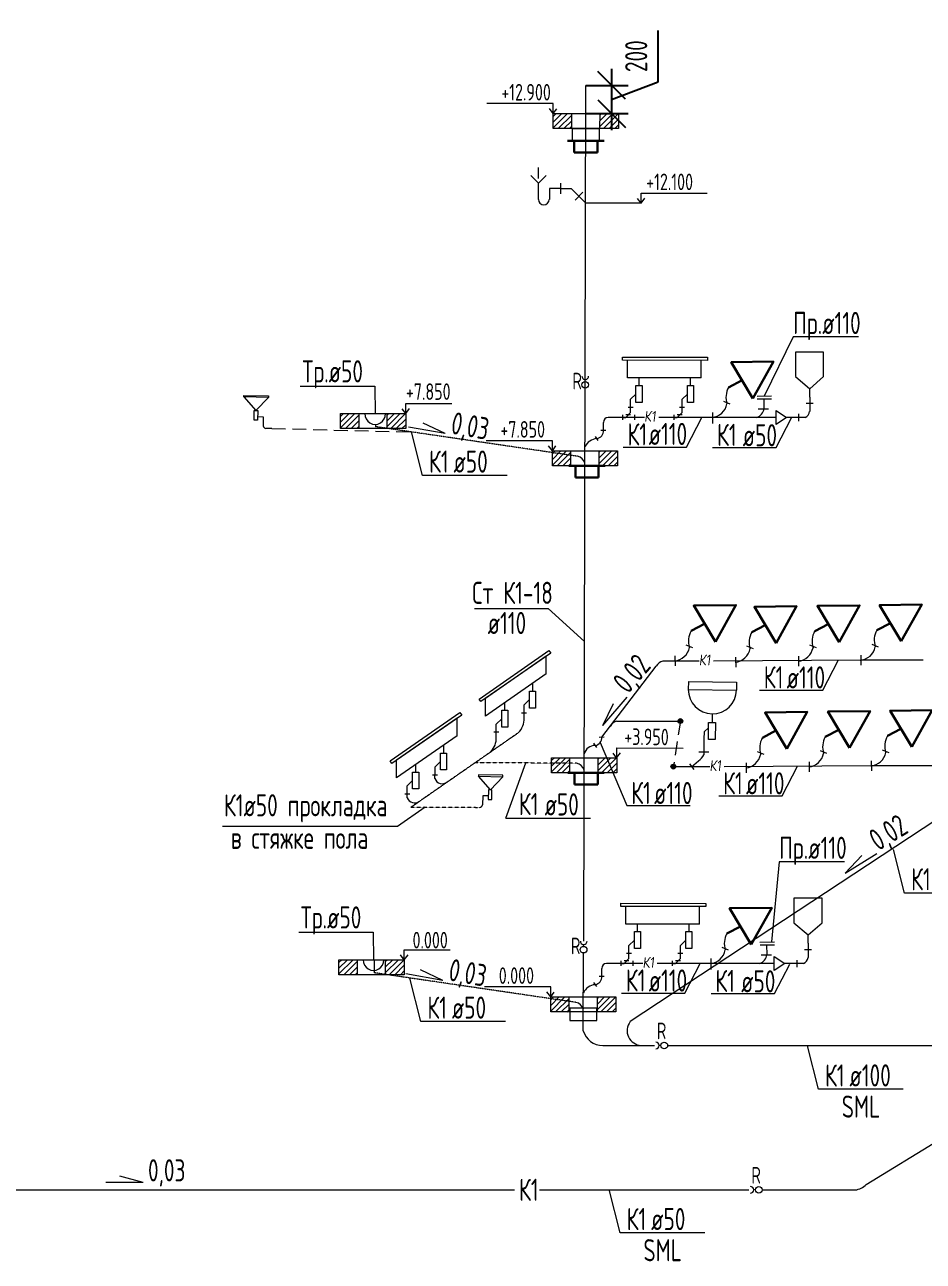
# Model space of a CAD drawing. Header units: millimetres. Extents: x -8689834 to 9419935, y -370377 to 166066.
# Drawn here: x -99964 to -91842, y -326768 to -315593 of the extents above; entities that cross this region are included whole.
import ezdxf

# ---------------------------------------------------------------- set-up
doc = ezdxf.new("R2010")
doc.units = ezdxf.units.MM
doc.header["$MEASUREMENT"] = 0
doc.linetypes.add('01_base$0$DASHED2', pattern=[0.375, 0.25, -0.125])
doc.layers.get('0').update_dxf_attribs({"color": 250, "lineweight": 9})
for name, color, linetype, lineweight in [('_0', 250, 'Continuous', 9), ('__Text VK', 7, 'Continuous', 30), ('_ВК-Text К1', 7, 'Continuous', 30), ('_ВК-К1', 14, 'Continuous', 40), ('_ВК-К3', 30, 'Continuous', 40), ('_ВК-переход на SML', 3, 'Continuous', 30), ('_ВК-противопожарные муфты', 1, 'Continuous', 30), ('_Санпр', 7, 'Continuous', 30), ('_Сантехника', 7, 'Continuous', 30), ('ВК_канализация', 32, 'Continuous', 30), ('тх разм', 250, 'Continuous', 9)]:
    doc.layers.add(name, color=color, linetype=linetype, lineweight=lineweight)
doc.layers.add('PDF __ВК-К1', color=7, linetype='Continuous', true_color=0xb80000)
for name, color, linetype in [('PDF __К14', 3, 'Continuous'), ('PDF __Сантехника', 7, 'Continuous'), ('PDF _TEKSTBK', 7, 'Continuous')]:
    doc.layers.add(name, color=color, linetype=linetype)
doc.styles.add('ISOCPEUR', font='isocpeur.ttf', dxfattribs={"width": 0.7})
doc.styles.add('RomanS', font='isocpeur.ttf')
doc.styles.add('ГОСТ 2.304', font='isocpeur.ttf', dxfattribs={"width": 0.7})
doc.dimstyles.new('СПДС', dxfattribs={"dimscale": 100, "dimtxt": 2.5, "dimasz": 2.5, "dimexe": 1.5, "dimexo": 0, "dimgap": 1, "dimtad": 1, "dimdec": 0, "dimrnd": 1, "dimtxsty": 'ГОСТ 2.304', "dimblk": 'OBLIQUE', "dimcen": 2.5, "dimdle": 1.5, "dimadec": 0, "dimazin": 2, "dimtfac": 0.75, "dimtdec": 0, "dimtmove": 1, "dimatfit": 3, "dimfxl": 1, "dimtolj": 1, "dimarcsym": 1})

# ---------------------------------------------------------------- blocks, each defined once
blk = doc.blocks.new('Протв_муфта')
at = {"layer": '_ВК-противопожарные муфты', "ltscale": 200, "transparency": 33554687}
for p, q in [((-205635, 240869), (-206106, 240869)), ((-206021, 240719), (-206021, 240869)), ((-205721, 240869), (-205721, 240719)), ((-205721, 240719), (-206021, 240719))]:
    blk.add_line(p, q, dxfattribs=at)
blk = doc.blocks.new('_Oblique')
at = {"color": 0, "linetype": 'ByBlock', "lineweight": -2}
blk.add_line((-0.5, -0.5), (0.5, 0.5), dxfattribs=at)
blk = doc.blocks.new('*D2077')
at = {"layer": 'тх разм', "color": 0, "lineweight": -2, "ltscale": 100, "transparency": 16777216}
for p, q in [((-94237, -316110), (-94237, -315644)), ((-94659, -315991), (-94659, -316546)), ((-94891, -316141), (-94509, -316141)), ((-94659, -316269), (-94237, -316110)), ((-94892, -316396), (-94509, -316396))]:
    blk.add_line(p, q, dxfattribs=at)
at = {"layer": 'тх разм', "color": 0, "lineweight": -2, "ltscale": 100, "transparency": 16777216, "xscale": 250, "yscale": 250, "zscale": 250}
for p, rotation in [((-94659, -316141), 90), ((-94659, -316396), 270)]:
    blk.add_blockref('_Oblique', p, dxfattribs=dict(at, rotation=rotation))
at = {"layer": 'тх разм', "color": 0, "lineweight": 13, "ltscale": 100, "transparency": 16777216, "insert": (-94437, -315877), "char_height": 250, "attachment_point": 5, "rotation": 90, "style": 'ГОСТ 2.304'}
blk.add_mtext('\\A1;{\\H0.8x;200}', dxfattribs=at)
blk = doc.blocks.new('Унитаз')
at = {"layer": '_Сантехника', "lineweight": 30}
blk.add_line((-161311, 33424), (-161137, 33336), dxfattribs=at)
blk.add_lwpolyline([(-161446, 33191), (-161714, 33657), (-161176, 33657)], close=True, dxfattribs=at)

msp = doc.modelspace()

# ---------------------------------------------------------------- hatches: boundary and pattern name
at = {"ltscale": 500, "transparency": 33554636}
h = msp.add_hatch(color=7, dxfattribs=at)
h.dxf.hatch_style = 1
h.paths.add_polyline_path([(-94058.7, -321881.5, 1), (-94016.4, -321890.4, 1)])
h = msp.add_hatch(color=7, dxfattribs=at)
h.dxf.hatch_style = 1
h.paths.add_polyline_path([(-94122.2, -322293.5, 1), (-94079.9, -322302.4, 1)])
at = {"layer": '_ВК-К3', "lineweight": 13}
h = msp.add_hatch(dxfattribs=at)
h.set_pattern_fill('ANSI31', scale=11.388071, angle=180)
h.set_pattern_definition([(225, (-148765.637, -336763.955), (25.566948, -25.566948), [])])
h.paths.add_polyline_path([(-95186.8, -316531.6), (-95020.1, -316531.6), (-95020.1, -316396), (-95186.8, -316396)])
h.paths.add_polyline_path([(-94764.2, -316531.6), (-94596.9, -316531.6), (-94596.9, -316396), (-94764.2, -316396)])
h = msp.add_hatch(dxfattribs=at)
h.set_pattern_fill('ANSI31', scale=11.388071, angle=180)
h.set_pattern_definition([(225, (-150688.39, -339475.725), (25.566948, -25.566948), [])])
h.paths.add_polyline_path([(-97109.6, -319243.3), (-96942.9, -319243.3), (-96942.9, -319107.8), (-97109.6, -319107.8)])
h.paths.add_polyline_path([(-96687, -319243.3), (-96519.6, -319243.3), (-96519.6, -319107.8), (-96687, -319107.8)])
h = msp.add_hatch(dxfattribs=at)
h.set_pattern_fill('ANSI31', scale=11.388071, angle=180)
h.set_pattern_definition([(225, (-148773.46, -339812.31), (25.566948, -25.566948), [])])
h.paths.add_polyline_path([(-95194.6, -319579.9), (-95027.9, -319579.9), (-95027.9, -319444.4), (-95194.6, -319444.4)])
h.paths.add_polyline_path([(-94772.1, -319579.9), (-94604.7, -319579.9), (-94604.7, -319444.4), (-94772.1, -319444.4)])
h = msp.add_hatch(dxfattribs=at)
h.set_pattern_fill('ANSI31', scale=11.388071, angle=180)
h.set_pattern_definition([(225, (-148781.67, -342585.434), (25.566948, -25.566948), [])])
h.paths.add_polyline_path([(-95202.8, -322353.1), (-95036.1, -322353.1), (-95036.1, -322217.5), (-95202.8, -322217.5)])
h.paths.add_polyline_path([(-94780.3, -322353.1), (-94612.9, -322353.1), (-94612.9, -322217.5), (-94780.3, -322217.5)])
h = msp.add_hatch(dxfattribs=at)
h.set_pattern_fill('ANSI31', scale=11.388071, angle=180)
h.set_pattern_definition([(225, (-150703.21, -344410.815), (25.566948, -25.566948), [])])
h.paths.add_polyline_path([(-97124.4, -324178.4), (-96957.7, -324178.4), (-96957.7, -324042.9), (-97124.4, -324042.9)])
h.paths.add_polyline_path([(-96701.8, -324178.4), (-96534.5, -324178.4), (-96534.5, -324042.9), (-96701.8, -324042.9)])
h = msp.add_hatch(dxfattribs=at)
h.set_pattern_fill('ANSI31', scale=11.388071, angle=180)
h.set_pattern_definition([(225, (-148788.47, -344747.398), (25.566948, -25.566948), [])])
h.paths.add_polyline_path([(-95209.6, -324515), (-95042.9, -324515), (-95042.9, -324379.5), (-95209.6, -324379.5)])
h.paths.add_polyline_path([(-94787.1, -324515), (-94619.7, -324515), (-94619.7, -324379.5), (-94787.1, -324379.5)])

# ---------------------------------------------------------------- linework, layer by layer
at = {"color": 244, "ltscale": 500, "true_color": 0x991b1e}
for points in [[(-94911.7, -323875.4), (-94891.1, -316141.4)], [(-94915.2, -324685.2), (-94913.2, -323982.2)], [(-92358.1, -326075.1), (-90378, -324864.7)], [(-93298.1, -326122.4), (-92457.3, -326123.7), (-92457.3, -326123.7)]]:
    msp.add_lwpolyline(points, dxfattribs=at)
at = {"color": 7, "ltscale": 500}
for points in [[(-95186.8, -316396), (-95186.8, -316305.5), (-95785.8, -316305.6)], [(-95186.8, -316396), (-95221.6, -316350.9)], [(-95186.8, -316396), (-95154.8, -316353.4)], [(-94392.9, -317206), (-94392.9, -317115.5), (-93794, -317115.7)], [(-94392.9, -317206), (-94425, -317163.4)], [(-94392.9, -317206), (-94358.2, -317161)], [(-95195, -319442.9), (-95195, -319352.4), (-95794, -319352.5)], [(-95195, -319442.9), (-95229.8, -319397.9)], [(-95195, -319442.9), (-95163, -319400.2)], [(-95898.7, -320869.7), (-95233, -320867.9), (-94904.5, -321167.2)], [(-94614.2, -322218.8), (-94645.8, -322175.8)], [(-94614.2, -322218.8), (-94579, -322174.1)], [(-94612.9, -322218.8), (-94612.5, -322128.3), (-94013.6, -322131.2)], [(-95209.6, -324379.5), (-95209.6, -324289), (-95808.6, -324289.1)], [(-95209.6, -324379.5), (-95244.4, -324334.4)], [(-95209.6, -324379.5), (-95177.6, -324336.8)]]:
    msp.add_lwpolyline(points, dxfattribs=at)
at = {"color": 18, "ltscale": 100, "true_color": 0x000000}
for points in [[(-94392.9, -317206), (-94892.4, -317205.9)], [(-92553.8, -323157.2), (-93145.1, -323157.2), (-93215, -323882.7)]]:
    msp.add_lwpolyline(points, dxfattribs=at)
at = {"color": 18, "ltscale": 100, "true_color": 0x000000, "elevation": 0}
for points in [[(-92427.5, -318414.2), (-93018.8, -318414.2), (-93279.4, -318948.5)], [(-97473.3, -318859.5), (-96800, -318859.5), (-96796.7, -319111.9)], [(-97488.1, -323794.6), (-96814.8, -323794.6), (-96811.5, -324047)]]:
    msp.add_lwpolyline(points, dxfattribs=at)
at = {"color": 244, "ltscale": 500, "true_color": 0x991b1e, "elevation": 0}
for points in [[(-93344.9, -318948.9), (-93213.9, -318948.1)], [(-93343.9, -318974.9), (-93212.9, -318974.1)], [(-93281.2, -319063.2), (-93281.7, -318974.5)], [(-93333.4, -319064.7), (-93241.3, -319064.5)], [(-97731.3, -319241.6), (-97784.3, -319241.4)], [(-94747.5, -322031), (-94256, -321389.4)], [(-94612.5, -321887.9), (-94037.6, -321885.9)], [(-93955.5, -322273.8), (-93915.4, -322325)], [(-93318.3, -323883.4), (-93187.4, -323882.6)], [(-93317.4, -323909.4), (-93186.4, -323908.6)], [(-93254.6, -323997.7), (-93255.2, -323909)], [(-93306.9, -323999.1), (-93214.7, -323998.9)]]:
    msp.add_lwpolyline(points, dxfattribs=at)
at = {"color": 7, "ltscale": 500, "elevation": 0}
for points in [[(-96519.6, -319107.8), (-96519.6, -319017.3), (-96103.7, -319017.4)], [(-96519.6, -319107.8), (-96551.7, -319065.1)], [(-96519.6, -319107.8), (-96484.9, -319062.7)], [(-94555.5, -319409.7), (-93981.7, -319409.7), (-93843.1, -319142.2)], [(-93746, -319414.5), (-93172.2, -319414.5), (-93033.6, -319147)], [(-95604.4, -319665.8), (-96368.5, -319665.8), (-96468.9, -319273.3)], [(-93323.4, -321605.5), (-92749.7, -321605.5), (-92611, -321338)], [(-93690.8, -322562.7), (-93117, -322562.7), (-92978.4, -322295.2)], [(-95615, -322764.7), (-94850.8, -322764.7), (-94850.8, -322764.7)], [(-91246.8, -323440.4), (-92010.9, -323440.4), (-92111.3, -323047.8)], [(-96534.5, -324042.9), (-96534.5, -323952.4), (-96118.5, -323952.5)], [(-96534.5, -324042.9), (-96566.5, -324000.2)], [(-96534.5, -324042.9), (-96499.7, -323997.8)], [(-94570.3, -324344.8), (-93996.5, -324344.8), (-93857.9, -324077.3)], [(-93760.8, -324349.6), (-93187, -324349.6), (-93048.4, -324082.1)], [(-95619.2, -324600.9), (-96383.4, -324600.9), (-96483.8, -324208.4)], [(-92025, -325213.6), (-92789.2, -325213.6), (-92889.6, -324821)], [(-93817.8, -326511.6), (-94581.9, -326511.6), (-94682.3, -326119.1)]]:
    msp.add_lwpolyline(points, dxfattribs=at)
at = {"color": 244, "linetype": '01_base$0$DASHED2', "ltscale": 0.6, "true_color": 0x991b1e, "elevation": 0}
for points in [[(-94967.3, -319493.4), (-96792.2, -319225.9), (-96792.2, -319225.9), (-96792.2, -319225.9)], [(-96474.7, -322664.8), (-95501, -321989.6)], [(-94975.3, -322266.5), (-95895.9, -322263.5), (-95895.9, -322263.5), (-95895.9, -322263.5)], [(-96474.7, -322664.8), (-95851.7, -322665.9)], [(-94982.1, -324428.5), (-96807, -324161), (-96807, -324161), (-96807, -324161)]]:
    msp.add_lwpolyline(points, dxfattribs=at)
at = {"color": 18, "linetype": '01_base$0$DASHED2', "ltscale": 500, "true_color": 0x000000, "elevation": 0}
msp.add_lwpolyline([(-94037.6, -321885.9), (-94099.7, -322298.5)], dxfattribs=at)
at = {"color": 18, "ltscale": 500, "true_color": 0x000000, "elevation": 0}
for points in [[(-94763, -322080.3), (-94521.6, -322650.6), (-93947.8, -322650.6)], [(-95615, -322764.7), (-95435.6, -322265)], [(-96344.8, -322665.1), (-96594.4, -322838.7), (-98175.2, -322839.7)]]:
    msp.add_lwpolyline(points, dxfattribs=at)
at = {"color": 7, "ltscale": 500}
for centre in [(-94037.6, -321885.9, 0), (-94101, -322297.9, 0)]:
    msp.add_circle(centre, 21.6, dxfattribs=at)
at = {"color": 244, "ltscale": 500, "true_color": 0x991b1e}
for centre, radius, start, end in [((-94785.9, -319456.3), 123, 93.14444, 157.31688), ((-94987, -319582.8), 91.6, 17.98204, 77.55028), ((-95622.8, -321867.9, 0), 172.2, 315.04882, 2.77654), ((-95879.9, -322039.3, 0), 178.6, 316.22363, 2.33922), ((-94807.4, -322210.3), 103.7, 90.05262, 164.14183), ((-94995, -322355.9), 91.6, 17.98204, 77.55028), ((-96190.3, -322383, 0), 69.7, 199.80802, 309.27234), ((-96439.8, -322554.3), 71, 200.35058, 308.03378), ((-94800.8, -324391.4), 123, 93.14444, 157.31688), ((-95001.8, -324517.9), 91.6, 17.98204, 77.55028), ((-94386.5, -324685.1), 132.6, 141.59369, 268.12979), ((-94740.1, -324635.7), 181.9, 195.79511, 270.4052), ((-92477.7, -325956.4), 168.5, 276.96115, 315.20152)]:
    msp.add_arc(centre, radius, start, end, dxfattribs=at)
at = {"layer": '_0', "color": 244, "linetype": '01_base$0$DASHED2', "ltscale": 500, "true_color": 0x991b1e, "elevation": 0}
msp.add_lwpolyline([(-97731.3, -319241.6), (-96468.9, -319273.3)], dxfattribs=at)
at = {"layer": '_ВК-Text К1', "color": 7, "lineweight": 13, "ltscale": 100}
for p, q in [((-96164.2, -319287.8, 0), (-96496.4, -319228.5, 0)), ((-96164.2, -319287.8, 0), (-96363.8, -319193.5, 0)), ((-94738.7, -321926.1), (-94518.5, -321670.4)), ((-94738.7, -321926.1), (-94643.3, -321727)), ((-92549.2, -323261.1), (-92262.2, -323083.6)), ((-92549.2, -323261.1), (-92398.2, -323099.9)), ((-96185.7, -324229.9, 0), (-96517.9, -324170.5, 0)), ((-96185.7, -324229.9, 0), (-96385.4, -324135.6, 0)), ((-98892.4, -326055.4), (-99229.9, -326055.9)), ((-98892.4, -326055.4), (-99105.7, -325998))]:
    msp.add_line(p, q, dxfattribs=at)
at = {"layer": '_ВК-К1', "lineweight": 13}
for p, q in [((-92868.9, -318959.1, 0), (-92868.9, -319087.1, 0)), ((-94732.7, -319257.9, 0), (-94733.7, -319186.9, 0)), ((-94747.5, -322031, 0), (-94747.5, -322031, 0)), ((-93824.7, -322046.5, 0), (-93826.4, -322190.8, 0)), ((-93938.3, -322298.5, 0), (-93872.9, -322244.2, 0)), ((-92883.7, -323894.2, 0), (-92883.7, -324022.2, 0)), ((-94747.5, -324193, 0), (-94748.5, -324122, 0))]:
    msp.add_line(p, q, dxfattribs=at)
at = {"layer": '_ВК-К1', "lineweight": 13, "transparency": 33554687, "elevation": 0, "flags": 128}
for points in [[(-94464.7, -319053.1), (-94509.3, -319053.1)], [(-94487.5, -319097.7), (-94487.5, -319053.1)], [(-94001.1, -319053.1), (-94044.7, -319053.1)], [(-94022.9, -319097.7), (-94022.9, -319053.1)], [(-93586.5, -319022.9), (-93645.5, -318998.9)], [(-92837.8, -319017.2), (-92900, -319017.2)], [(-94363.1, -319142.2), (-94690.2, -319142.2)], [(-94559.1, -319142.2), (-94531.1, -319142.2), (-94487.5, -319097.7)], [(-94559.1, -319164), (-94559.1, -319119.4)], [(-94487.5, -319119.4), (-94531.1, -319119.4)], [(-94453.3, -319119.4), (-94453.3, -319164)], [(-93454.2, -319142.2), (-94232, -319142.2)], [(-94094.4, -319142.2), (-94066.4, -319142.2), (-94022.9, -319097.7)], [(-94094.4, -319164), (-94094.4, -319119.4)], [(-94022.9, -319119.4), (-94066.4, -319119.4)], [(-92965.9, -319174.3), (-92965.9, -319110.6)], [(-93925.7, -321223.1), (-93984.8, -321199.2)], [(-93376.9, -321234.4), (-93436, -321210.5)], [(-92808.1, -321225.6), (-92867.2, -321201.7)], [(-92403.5, -321381.8), (-92404.8, -321290.8)], [(-93868.3, -321343.5), (-94195.4, -321343.5)], [(-94083.2, -321387.2), (-94084.5, -321296.2)], [(-92410.9, -321337), (-93737.2, -321343.5)], [(-93534.4, -321398.5), (-93535.7, -321307.5)], [(-92965.6, -321389.8), (-92966.9, -321298.7)], [(-95428, -321815), (-95472.6, -321815)], [(-95450.8, -321859.6), (-95450.8, -321815)], [(-95678.5, -321987.4), (-95723.1, -321987.4)], [(-95701.4, -322032), (-95701.4, -321987.4)], [(-93870.6, -322164.6), (-93781.7, -322165.7)], [(-93281.3, -322189.4), (-93340.3, -322165.4)], [(-92712.4, -322180.6), (-92771.5, -322156.7)], [(-92150.4, -322172.6), (-92209.4, -322148.7)], [(-93772.7, -322298.5), (-94099.7, -322298.5)], [(-92315.3, -322292), (-93641.6, -322298.5)], [(-93438.7, -322353.5), (-93440, -322262.5)], [(-92869.9, -322344.7), (-92871.2, -322253.7)], [(-92307.8, -322336.7), (-92309.1, -322245.7)], [(-96233.1, -322374.3), (-96277.7, -322374.3)], [(-96255.9, -322406.6), (-96255.9, -322374.3)], [(-96483.6, -322546.7), (-96528.2, -322546.7)], [(-96506.4, -322579), (-96506.4, -322546.7)], [(-93601.3, -323958), (-93660.3, -323934)], [(-92852.6, -323952.3), (-92914.9, -323952.3)], [(-94377.9, -324077.3), (-94705, -324077.3)], [(-94573.9, -324077.3), (-94545.9, -324077.3), (-94502.3, -324032.7)], [(-94573.9, -324099.1), (-94573.9, -324054.5)], [(-94502.3, -324054.5), (-94545.9, -324054.5)], [(-94479.5, -323988.1), (-94524.1, -323988.1)], [(-94502.3, -324032.7), (-94502.3, -323988.1)], [(-94468.1, -324054.5), (-94468.1, -324099.1)], [(-93469, -324077.3), (-94246.8, -324077.3)], [(-94109.3, -324077.3), (-94081.3, -324077.3), (-94037.7, -324032.7)], [(-94109.3, -324099.1), (-94109.3, -324054.5)], [(-94037.7, -324054.5), (-94081.3, -324054.5)], [(-94015.9, -323988.1), (-94059.5, -323988.1)], [(-94037.7, -324032.7), (-94037.7, -323988.1)], [(-92980.7, -324109.4), (-92980.7, -324045.7)]]:
    msp.add_lwpolyline(points, dxfattribs=at)
at = {"layer": '_ВК-К1', "lineweight": 13, "transparency": 33554687, "flags": 128}
for points in [[(-93743.9, -319187), (-93745.2, -319096)], [(-93743.8, -319197.6), (-93744.5, -319152.1)], [(-92246, -321217.7), (-92305.1, -321193.7)], [(-93758.8, -324122.1), (-93760, -324031.1)], [(-93758.6, -324132.7), (-93759.3, -324087.2)]]:
    msp.add_lwpolyline(points, dxfattribs=at)
at = {"layer": '_ВК-К1', "lineweight": 13, "elevation": 0, "flags": 128}
for points in [[(-94711.8, -319258.7), (-94756.4, -319260.2)], [(-94779.5, -319350.8), (-94805.1, -319314.3)], [(-94726.6, -322031.8), (-94771.2, -322033.3)], [(-94794.3, -322123.9), (-94819.9, -322087.4)], [(-94726.6, -324193.8), (-94771.2, -324195.3)], [(-94794.3, -324285.9), (-94819.9, -324249.4)]]:
    msp.add_lwpolyline(points, dxfattribs=at)
at = {"layer": '_ВК-К1', "lineweight": 13, "ltscale": 100}
for centre, radius, start, end in [((-93434.7, -318962.2, 0), 191, 151.21508, 197.63963), ((-93765.1, -318991.9), 151, 275.21563, 349.22792), ((-93381, -319047.3, 0), 101.1, 290.09641, 350.94002), ((-92937.2, -319079.1, 0), 68.7, 292.7847, 353.36193), ((-97775.4, -319207.1, 0), 35.5, 196.96323, 255.45157), ((-94804.7, -319262.4, 0), 72.2, 279.59816, 3.52252), ((-93774, -321162.4, 0), 191, 151.21508, 197.63963), ((-92094.3, -321157, 0), 191, 151.21508, 197.63963), ((-93225.2, -321173.7, 0), 191, 151.21508, 197.63963), ((-92656.4, -321165, 0), 191, 151.21508, 197.63963), ((-94104.3, -321192.1, 0), 151, 275.21563, 349.22792), ((-93555.6, -321203.4, 0), 151, 275.21563, 349.22792), ((-92986.7, -321194.6, 0), 151, 275.21563, 349.22792), ((-92424.7, -321186.6, 0), 151, 275.21563, 349.22792), ((-94819.5, -322035.5, 0), 72.2, 279.59816, 3.52252), ((-93129.5, -322128.7, 0), 191, 151.21508, 197.63963), ((-92560.7, -322120, 0), 191, 151.21508, 197.63963), ((-91998.6, -322112, 0), 191, 151.21508, 197.63963), ((-93459.9, -322158.4, 0), 151, 275.21563, 349.22792), ((-92891, -322149.6, 0), 151, 275.21563, 349.22792), ((-92329, -322141.6, 0), 151, 275.21563, 349.22792), ((-93942.2, -322137.1, 0), 127.5, 302.90836, 335.11571), ((-95859.7, -322631.2, 0), 35.5, 282.16048, 340.64883), ((-93449.5, -323897.3, 0), 191, 151.21508, 197.63963), ((-93779.9, -323926.9), 151, 275.21563, 349.22792), ((-93354.5, -323981.8, 0), 101.1, 290.09641, 350.94002), ((-92952, -324014.2, 0), 68.7, 292.7847, 353.36193), ((-94819.5, -324197.4, 0), 72.2, 279.59816, 3.52252)]:
    msp.add_arc(centre, radius, start, end, dxfattribs=at)
at = {"layer": '_ВК-К1', "lineweight": 13}
for centre, radius, start, end in [((-94689.6, -319186.3, 0), 44.1, 90.78171, 180.78171), ((-94171.4, -321438, 0), 97.5, 104.26036, 150.1212), ((-94588.5, -321982.4, 0), 97.5, 104.26036, 150.1212), ((-94704.4, -324121.4, 0), 44.1, 90.78171, 180.78171)]:
    msp.add_arc(centre, radius, start, end, dxfattribs=at)
at = {"layer": '_ВК-К3', "color": 7, "lineweight": 13}
for p, q in [((-95019.5, -316531.6), (-95019.5, -316396)), ((-94764.6, -316531.1), (-94764.2, -316395.5)), ((-96941.8, -319242.9, 0), (-96942.2, -319107.3, 0)), ((-96687.1, -319243.3, 0), (-96687.1, -319107.8, 0)), ((-95027.3, -319579.9), (-95027.3, -319444.4)), ((-94772.5, -319579.4), (-94772.1, -319443.9)), ((-95035.5, -322353.1), (-95035.5, -322217.5)), ((-94780.7, -322352.6), (-94780.3, -322217)), ((-96956.6, -324177.9, 0), (-96957, -324042.4, 0)), ((-96701.9, -324178.4, 0), (-96701.9, -324042.9, 0)), ((-95042.3, -324515), (-95042.3, -324379.5)), ((-94787.5, -324514.5), (-94787.1, -324379))]:
    msp.add_line(p, q, dxfattribs=at)
for points in [[(-94596.9, -316531.6), (-95186.8, -316531.6), (-95186.8, -316396), (-94596.9, -316396)], [(-94604.7, -319579.9), (-95194.6, -319579.9), (-95194.6, -319444.4), (-94604.7, -319444.4)], [(-94612.9, -322353.1), (-95202.8, -322353.1), (-95202.8, -322217.5), (-94612.9, -322217.5)], [(-94619.7, -324515), (-95209.6, -324515), (-95209.6, -324379.5), (-94619.7, -324379.5)]]:
    msp.add_lwpolyline(points, close=True, dxfattribs=at)
at = {"layer": '_ВК-К3', "color": 7, "lineweight": 13, "elevation": 0}
for points in [[(-96519.6, -319243.3), (-97109.6, -319243.3), (-97109.6, -319107.8), (-96519.6, -319107.8)], [(-96534.5, -324178.4), (-97124.4, -324178.4), (-97124.4, -324042.9), (-96534.5, -324042.9)]]:
    msp.add_lwpolyline(points, close=True, dxfattribs=at)
at = {"layer": '_ВК-переход на SML', "lineweight": 13}
for points in [[(-95013.9, -316531.6), (-94770.3, -316531.6), (-94770.3, -316642.9), (-95013.9, -316642.9)], [(-94792.3, -324480.7), (-95035.9, -324481.8), (-95035.4, -324593.1), (-94791.8, -324592)]]:
    msp.add_lwpolyline(points, close=True, dxfattribs=at)
at = {"layer": '_Санпр', "lineweight": 13}
for p, q in [((-97982.9, -318956.5, 0), (-97874.7, -319078.8, 0)), ((-97874.7, -319078.8, 0), (-97761.6, -318961.1, 0)), ((-97859.1, -319134.5, 0), (-97807.6, -319135.6, 0)), ((-97807.6, -319135.6, 0), (-97809.3, -319217.4, 0)), ((-93965.3, -321529.9, 0), (-93966.2, -321600.4, 0)), ((-93966.2, -321600.4, 0), (-93529.9, -321605.6, 0)), ((-93965.3, -321529.9, 0), (-93529.1, -321535.1, 0)), ((-93529.1, -321535.1, 0), (-93529.9, -321605.6, 0)), ((-93750.7, -321821.1, 0), (-93751.6, -321900.2, 0)), ((-93782.7, -321947.5, 0), (-93824, -321983.8, 0)), ((-93824, -321983.8, 0), (-93824.7, -322046.5, 0)), ((-95755.1, -322507.2), (-95863.3, -322384.8)), ((-95642, -322389.5), (-95755.1, -322507.2)), ((-95824.6, -322561.1), (-95826.3, -322643)), ((-95773.1, -322562.2), (-95824.6, -322561.1))]:
    msp.add_line(p, q, dxfattribs=at)
at = {"layer": '_Санпр', "lineweight": 13, "elevation": 0}
for points in [[(-97982.6, -318942.8), (-97761.3, -318947.4), (-97761.6, -318961.1), (-97982.9, -318956.5)], [(-97889.1, -319078.5), (-97857.9, -319079.1), (-97859.8, -319166.8), (-97891, -319166.2)], [(-93782.1, -321899.9), (-93721.1, -321900.6), (-93722.9, -322053.1), (-93783.9, -322052.4)]]:
    msp.add_lwpolyline(points, close=True, dxfattribs=at)
at = {"layer": '_Санпр', "lineweight": 13}
for points in [[(-95641.7, -322375.8), (-95863, -322371.2), (-95863.3, -322384.8), (-95642, -322389.5)], [(-95740.7, -322507.5), (-95771.9, -322506.8), (-95773.8, -322594.5), (-95742.6, -322595.2)]]:
    msp.add_lwpolyline(points, close=True, dxfattribs=at)
msp.add_arc((-93748, -321603, 0), 218.1, 179.31326, 359.31326, dxfattribs=at)
at = {"layer": '_Сантехника', "lineweight": 13, "elevation": 0}
for points in [[(-94561.7, -318597.7), (-93793.9, -318598.4), (-93793.9, -318626.4), (-94561.7, -318625.7), (-94561.7, -318597.7)], [(-94516, -318785.5), (-94516, -318625.7)], [(-93848.9, -318785.5), (-94516, -318785.5)], [(-94412.3, -318785.5), (-94412.3, -318853.9)], [(-93947.7, -318785.5), (-93947.7, -318853.9)], [(-94487.5, -318978.4), (-94438.8, -318930.7)], [(-94438.8, -318853.9), (-94383.8, -318853.9), (-94383.8, -319006.4), (-94438.8, -319006.4), (-94438.8, -318853.9)], [(-94022.9, -318978.4), (-93974.1, -318930.7)], [(-93974.1, -318853.9), (-93919.2, -318853.9), (-93919.2, -319006.4), (-93974.1, -319006.4), (-93974.1, -318853.9)], [(-94487.5, -319053.1), (-94487.5, -318978.4)], [(-94022.9, -319053.1), (-94022.9, -318978.4)], [(-95856.3, -321686.9), (-95225.6, -321249.2), (-95209.6, -321272.2), (-95840.3, -321709.9), (-95856.3, -321686.9)], [(-95251.1, -321300.6), (-95798.8, -321681.5)], [(-95251.1, -321460.3), (-95251.1, -321300.6)], [(-95251.1, -321460.3), (-95798.8, -321841.2)], [(-95401.6, -321615.8), (-95346.6, -321615.8), (-95346.6, -321768.3), (-95401.6, -321768.3), (-95401.6, -321615.8)], [(-95375.1, -321547.4), (-95375.1, -321615.8)], [(-95798.8, -321841.1), (-95798.8, -321681.4)], [(-95626.2, -321719.8), (-95626.2, -321788.2)], [(-95450.3, -321740.3), (-95401.6, -321692.6)], [(-95450.3, -321815), (-95450.3, -321740.3)], [(-96661.4, -322246.2), (-96030.6, -321808.5), (-96014.6, -321831.5), (-96645.4, -322269.2), (-96661.4, -322246.2)], [(-95652.6, -321788.2), (-95597.6, -321788.2), (-95597.6, -321940.7), (-95652.6, -321940.7), (-95652.6, -321788.2)], [(-96056.1, -321859.9), (-96603.9, -322240.8)], [(-96056.1, -322019.6), (-96056.1, -321859.9)], [(-95701.4, -321912.7), (-95652.6, -321865)], [(-95701.4, -321987.4), (-95701.4, -321912.7)], [(-96056.1, -322019.6), (-96603.9, -322400.5)], [(-96206.6, -322175.2), (-96151.7, -322175.2), (-96151.7, -322327.6), (-96206.6, -322327.6), (-96206.6, -322175.2)], [(-96180.2, -322106.7), (-96180.2, -322175.2)], [(-96603.9, -322400.5), (-96603.9, -322240.7)], [(-96431.2, -322279.1), (-96431.2, -322347.6)], [(-96255.4, -322299.6), (-96206.6, -322251.9)], [(-96255.4, -322374.3), (-96255.4, -322299.6)], [(-96457.7, -322347.6), (-96402.7, -322347.6), (-96402.7, -322500), (-96457.7, -322500), (-96457.7, -322347.6)], [(-96506.4, -322472), (-96457.7, -322424.3)], [(-96506.4, -322546.7), (-96506.4, -322472)], [(-94576.5, -323532.8), (-93808.7, -323533.5), (-93808.7, -323561.5), (-94576.5, -323560.8), (-94576.5, -323532.8)], [(-94530.9, -323720.6), (-94530.9, -323560.8)], [(-93863.7, -323720.6), (-94530.9, -323720.6)], [(-94427.2, -323720.6), (-94427.2, -323789)], [(-93962.5, -323720.6), (-93962.5, -323789)], [(-94453.6, -323789), (-94398.6, -323789), (-94398.6, -323941.5), (-94453.6, -323941.5), (-94453.6, -323789)], [(-93988.9, -323789), (-93934, -323789), (-93934, -323941.5), (-93988.9, -323941.5), (-93988.9, -323789)], [(-94502.3, -323913.5), (-94453.6, -323865.8)], [(-94502.3, -323988.1), (-94502.3, -323913.5)], [(-94037.7, -323913.5), (-93988.9, -323865.8)], [(-94037.7, -323988.1), (-94037.7, -323913.5)]]:
    msp.add_lwpolyline(points, dxfattribs=at)
at = {"layer": '_Сантехника', "lineweight": 13, "elevation": 0, "flags": 128}
for points in [[(-92868.9, -318883.7), (-92742.5, -318773.5), (-92742.5, -318553.1), (-92996.5, -318553.1), (-92996.5, -318773.5), (-92868.9, -318883.7)], [(-92868.9, -318959.1), (-92868.9, -318883.7)], [(-92883.7, -323818.8), (-92757.3, -323708.6), (-92757.3, -323488.2), (-93011.4, -323488.2), (-93011.4, -323708.6), (-92883.7, -323818.8)], [(-92883.7, -323894.2), (-92883.7, -323818.8)]]:
    msp.add_lwpolyline(points, dxfattribs=at)
at = {"layer": '_Сантехника', "lineweight": 13}
for points in [[(-93848.9, -318785.5), (-93848.9, -318625.7)], [(-93863.7, -323720.6), (-93863.7, -323560.8)]]:
    msp.add_lwpolyline(points, dxfattribs=at)
for centre in [(-96796.7, -319111.9, 0), (-96811.5, -324047, 0)]:
    msp.add_arc(centre, 93, 177.43263, 2.56737, dxfattribs=at)
at = {"layer": 'PDF __ВК-К1', "lineweight": 13}
for points in [[(-95122.6, -317023.9), (-95122.6, -317122.2)], [(-95122.6, -317074.1), (-95221, -317074.1)], [(-95122.6, -317074.1), (-95024.2, -317074.1), (-94892.4, -317205.9)], [(-94919.6, -317107.6), (-94988.7, -317178.7)]]:
    msp.add_lwpolyline(points, dxfattribs=at)
at = {"layer": 'PDF __К14', "lineweight": 13}
msp.add_lwpolyline([(-95321.4, -316984.1), (-95321.4, -316883.6)], dxfattribs=at)
at = {"layer": 'PDF __Сантехника', "color": 18, "lineweight": 13, "true_color": 0x000000, "elevation": 0}
for points in [[(-96792.2, -319204.8), (-96792.2, -319225.9)], [(-96806, -324047.7), (-96807, -324161)], [(-96807, -324139.9), (-96807, -324161)]]:
    msp.add_lwpolyline(points, dxfattribs=at)
at = {"layer": 'PDF _TEKSTBK', "lineweight": 13}
for points in [[(-95321.4, -317023.9), (-95390.5, -316954.8)], [(-95321.4, -317172.5), (-95321.4, -317023.9), (-95250.3, -316954.8)], [(-95221, -317074.1), (-95221, -317172.5)]]:
    msp.add_lwpolyline(points, dxfattribs=at)
msp.add_arc((-95272.2, -317171.4), 49.2, 180.00001, 359.99999, dxfattribs=at)
at = {"layer": 'ВК_канализация', "color": 244, "lineweight": 13, "ltscale": 500, "true_color": 0x991b1e}
for points in [[(-94898.1, -318816.8), (-94898, -318800)], [(-91207.6, -322437.2), (-94490.4, -324602.8), (-94490.4, -324602.8)], [(-94911.9, -323922.2), (-94911.8, -323905.4)], [(-94738.9, -324817.6), (-94738.9, -324817.6), (-94738.9, -324817.6), (-94272.9, -324817.6)], [(-94212.9, -324817.6), (-94229.6, -324817.6)], [(-94152.9, -324817.6), (-89722.8, -324817.6)], [(-100415.9, -326122.4), (-95538.5, -326122.4)], [(-95310.6, -326122.4), (-93418.1, -326122.4)], [(-93358.1, -326122.4), (-93374.9, -326122.4)]]:
    msp.add_lwpolyline(points, dxfattribs=at)
at = {"layer": 'ВК_канализация', "color": 244, "lineweight": 13, "ltscale": 500, "true_color": 0x991b1e, "elevation": 0}
for points in [[(-93173.2, -319142.2), (-93454.2, -319142.2)], [(-92910.6, -319142.5), (-93079.1, -319142.4)], [(-91842, -321337.2), (-92404.2, -321336.3)], [(-91746.3, -322292.1), (-92308.5, -322291.2)], [(-93189.5, -324077.5), (-93469, -324077.3)], [(-92925.4, -324077.6), (-93093.9, -324077.5)]]:
    msp.add_lwpolyline(points, dxfattribs=at)
at = {"layer": 'ВК_канализация', "color": 18, "lineweight": 13, "ltscale": 500, "true_color": 0x000000, "elevation": 0}
for points in [[(-93173.2, -319205), (-93173.2, -319079.8), (-93079.1, -319142.4), (-93173.2, -319205)], [(-93189.5, -324141.1), (-93189.5, -324013.9), (-93093.9, -324077.5), (-93189.5, -324141.1)]]:
    msp.add_lwpolyline(points, dxfattribs=at)
at = {"layer": 'ВК_канализация', "color": 244, "lineweight": 13, "ltscale": 500, "true_color": 0x991b1e}
for centre in [(-94898.3, -318846.8), (-94912.1, -323952.2), (-94182.9, -324817.6), (-93328.1, -326122.4)]:
    msp.add_circle(centre, 30, dxfattribs=at)
for centre, start, end in [((-94897.8, -318770), 179.67036, 359.67036), ((-94911.7, -323875.4), 179.67036, 359.67036), ((-94259.6, -324817.6), 270, 90), ((-93404.9, -326122.4), 270, 90)]:
    msp.add_arc(centre, 30, start, end, dxfattribs=at)

# ---------------------------------------------------------------- block references
at = {"layer": '_ВК-К1', "lineweight": 13, "xscale": 0.7, "yscale": 0.7, "zscale": 0.7}
for p in [(49217, -485251.3), (49227.6, -488188.3), (49219.4, -490961.5)]:
    msp.add_blockref('Протв_муфта', p, dxfattribs=at)
at = {"layer": '_Сантехника', "lineweight": 13, "xscale": -0.7082066135345116, "yscale": 0.7082066135345115, "zscale": 0.7082066135345115, "rotation": 0.7759143565440407}
for p in [(-207390.1, -344022.4, 0), (-207729.3, -346222.6, 0), (-206611.7, -346225.2, 0), (-206049.6, -346217.2), (-207180.5, -346234, 0), (-207084.9, -347188.9, 0), (-206516, -347180.2, 0), (-205954, -347172.2, 0), (-207404.9, -348957.5, 0)]:
    msp.add_blockref('Унитаз', p, dxfattribs=at)

# ---------------------------------------------------------------- texts
at = {"layer": '__Text VK', "lineweight": 13, "style": 'RomanS', "oblique": 7, "width": 0.85}
for p in [(-94365.4, -319181.8, 0), (-93870.6, -321383, 0), (-93774.9, -322338, 0), (-94380.2, -324116.8, 0)]:
    msp.add_text('К1', height=98, dxfattribs=at).set_placement(p)
at = {"layer": 'ВК_канализация', "color": 18, "ltscale": 100, "true_color": 0x000000, "style": 'ISOCPEUR'}
for s, insert, char_height, width, attachment_point, rotation in [('\\pxi-1,l1,t1,5;+12.900', (-95656.4, -316203.1), 150, 7500, 4, 0.04194), ('\\pxi-1,l1,t1,5;+12.100', (-93923.3, -317013.2), 150, 7500, 6, 359.94981), ('+7.850', (-96518.6, -318909.2), 150, 7500, 4, 0.09847), ('0,03', (-96107.3, -319211.4, 0), 200, 5891.51, 4, 349.78336), ('+7.850', (-95664.8, -319250.5), 150, 7500, 4, 0.09847), ('0,02', (-94570.2, -321599), 200, 5891.51, 4, 49.24213), ('\\pxi-1,l1,t1,5;+3.950', (-94142.6, -322030.9), 150, 7500, 6, 359.35803), ('0,02', (-92289.9, -322999.9), 200, 5891.51, 4, 31.69525), ('\\pxi-1,l1,t1,5;0.000', (-96139.9, -323866.1, 0), 150, 7500, 6, 359.95806), ('0,03', (-96128.8, -324153.4, 0), 200, 5891.51, 4, 349.78336), ('\\pxi-1,l1,t1,5;0.000', (-95679.3, -324186.6), 150, 7500, 4, 0.04194)]:
    msp.add_mtext(s, dxfattribs=dict(at, insert=insert, char_height=char_height, width=width, attachment_point=attachment_point, rotation=rotation))
at = {"layer": 'ВК_канализация', "color": 18, "ltscale": 100, "true_color": 0x000000, "char_height": 200, "attachment_point": 4, "style": 'ISOCPEUR'}
for s, insert, width in [('\\pxi-1,l1,t1,5;Пр.ø110', (-93018.8, -318315.8, 0), 5891.51), ('\\pxi-1,l1,t1,5;Тр.ø50', (-97454.8, -318752.8, 0), 5891.51), ('К1', (-94516.3, -319295.1, 0), 5891.51), ('\\pxi-1,l1,t1,5;ø110', (-94324.2, -319291.1), 7500), ('К1', (-93706.8, -319299.9, 0), 5891.51), ('\\pxi-1,l1,t1,5;ø50', (-93473.7, -319303.1, 0), 7500), ('К1', (-96309.9, -319541.5, 0), 5891.51), ('\\pxi-1,l1,t1,5;ø50', (-96088.7, -319541.1, 0), 7500), ('Ст К1-18', (-95919.7, -320727.6), 5891.51), ('\\pxi-1,l1,t1,5;ø110', (-95779.5, -321000), 7500), ('К1', (-93284.3, -321490.9, 0), 5891.51), ('\\pxi-1,l1,t1,5;ø110', (-93077.1, -321491.7, 0), 7500), ('К1', (-93651.6, -322448.1, 0), 5891.51), ('\\pxi-1,l1,t1,5;ø110', (-93444.4, -322448.9, 0), 7500), ('К1', (-94482.4, -322536, 0), 5891.51), ('\\pxi-1,l1,t1,5;ø110', (-94275.2, -322536.8, 0), 7500), ('К1ø50 прокладка ', (-98164.3, -322674.6), 7500), ('К1', (-95498.5, -322636.5, 0), 5891.51), ('\\pxi-1,l1,t1,5;ø50', (-95265.3, -322639.7, 0), 7500), ('в стяжке пола', (-98101.8, -322941.2), 5891.51), ('\\pxi-1,l1,t1,5;Пр.ø110', (-93145.1, -323058.8), 5891.51), ('К1', (-91952.3, -323316, 0), 5891.51), ('\\pxi-1,l1,t1,5;Тр.ø50', (-97469.7, -323687.9, 0), 5891.51), ('К1', (-94531.2, -324230.2, 0), 5891.51), ('\\pxi-1,l1,t1,5;ø110', (-94324, -324231, 0), 7500), ('К1', (-93721.7, -324235, 0), 5891.51), ('\\pxi-1,l1,t1,5;ø50', (-93488.5, -324238.2, 0), 7500), ('К1', (-96324.7, -324476.6, 0), 5891.51), ('\\pxi-1,l1,t1,5;ø50', (-96103.5, -324476.2, 0), 7500), ('К1', (-92730.5, -325089.3, 0), 5891.51), ('\\pxi-1,l1,t1,5;ø100', (-92509.3, -325088.9, 0), 7500), ('SML', (-92579, -325370.3), 5891.51), ('0,03', (-98850, -325970.1), 5891.51), ('К1', (-95496.3, -326122.4), 5891.51), ('К1', (-94523.3, -326387.3, 0), 5891.51), ('\\pxi-1,l1,t1,5;ø50', (-94302.1, -326386.9, 0), 7500), ('SML', (-94371.8, -326668.4), 5891.51)]:
    msp.add_mtext(s, dxfattribs=dict(at, insert=insert, width=width))
at = {"layer": 'ВК_канализация', "color": 7, "ltscale": 100, "char_height": 150, "width": 7500, "attachment_point": 4, "rotation": 0.04194, "style": 'ISOCPEUR'}
for insert in [(-95014.1, -318813.1), (-95027.9, -323918.6), (-94251.1, -324686.6), (-93396.4, -325991.3)]:
    msp.add_mtext('\\pxi-1,l1,t1,5;R', dxfattribs=dict(at, insert=insert))

# ---------------------------------------------------------------- dimensions: what is measured, and where the dimension line sits
at = {"layer": 'тх разм', "color": 7, "lineweight": 13, "ltscale": 100}
dim = msp.add_linear_dim(base=(-94658.9, -316396), p1=(-94890.8, -316141.4), p2=(-94891.9, -316396), angle=90, text='{\\H0.8x;200}', dimstyle='СПДС', dxfattribs=at)
dim.commit()
dim.dimension.update_dxf_attribs({"geometry": '*D2077', "text_midpoint": (-94236.7, -316009.8), "dimtype": 160})

doc.saveas('drawing.dxf')
